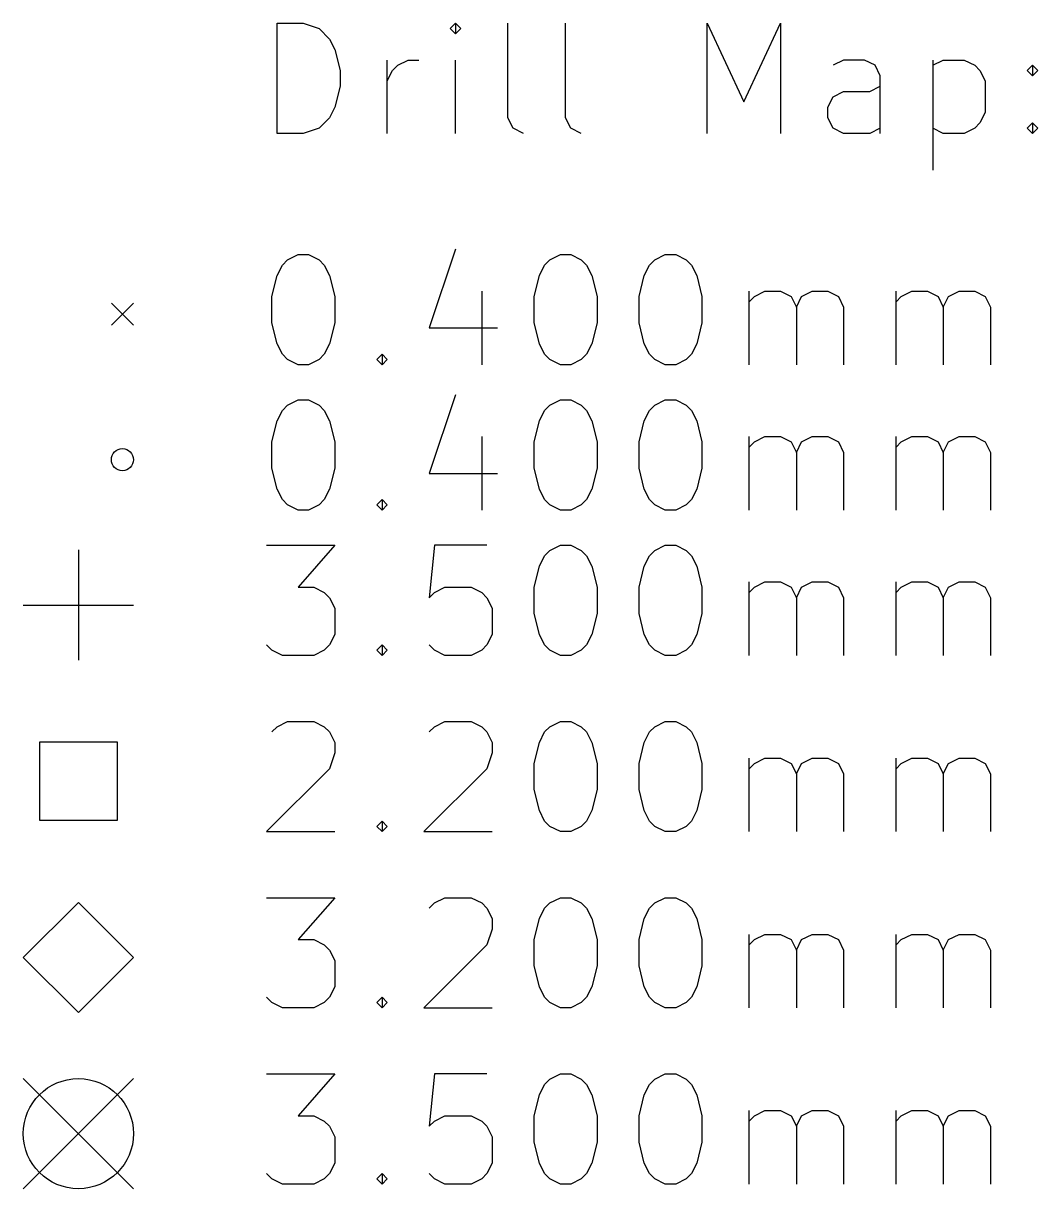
# Model space of a CAD drawing. Extents: x 37 to 649, y -63 to 570.
# Drawn here: x 36.54 to 54.96, y -62.33 to -41.16 of the extents above; entities that cross this region are included whole.
import ezdxf

# ---------------------------------------------------------------- set-up
doc = ezdxf.new("R2010")
doc.units = 0
doc.layers.add('BLACK', color=7, linetype='CONTINUOUS')

msp = doc.modelspace()

# ---------------------------------------------------------------- linework, layer by layer
at = {"layer": 'BLACK', "linetype": 'CONTINUOUS'}
for p, q in [((41.151764, -43.160838), (41.151764, -41.160838)), ((41.151764, -41.160838), (41.627954, -41.160838)), ((41.627954, -41.160838), (41.913669, -41.256076)), ((41.913669, -41.256076), (42.104145, -41.446552)), ((44.389859, -41.160838), (44.294621, -41.256076)), ((44.294621, -41.256076), (44.389859, -41.351314)), ((44.485097, -41.256076), (44.389859, -41.160838)), ((44.389859, -41.160838), (44.389859, -41.351314)), ((44.389859, -41.351314), (44.485097, -41.256076)), ((45.34224, -42.875123), (45.34224, -41.160838)), ((46.389859, -42.875123), (46.389859, -41.160838)), ((48.961288, -43.160838), (48.961288, -41.160838)), ((48.961288, -41.160838), (49.627955, -42.589409)), ((49.627955, -42.589409), (50.294621, -41.160838)), ((50.294621, -41.160838), (50.294621, -43.160838)), ((42.104145, -41.446552), (42.199383, -41.637028)), ((42.199383, -41.637028), (42.294621, -42.01798)), ((43.151764, -43.160838), (43.151764, -41.827504)), ((43.34224, -41.922742), (43.532716, -41.827504)), ((43.532716, -41.827504), (43.723193, -41.827504)), ((44.389859, -43.160838), (44.389859, -41.827504)), ((51.437478, -41.827504), (51.247002, -41.922742)), ((51.818431, -41.827504), (51.437478, -41.827504)), ((52.008907, -41.922742), (51.818431, -41.827504)), ((53.056526, -41.827504), (53.056526, -43.827504)), ((53.056526, -41.922742), (53.247002, -41.827504)), ((53.247002, -41.827504), (53.627955, -41.827504)), ((53.627955, -41.827504), (53.818431, -41.922742)), ((42.294621, -42.01798), (42.294621, -42.303695)), ((43.151764, -42.208457), (43.247002, -42.01798)), ((43.247002, -42.01798), (43.34224, -41.922742)), ((52.104145, -42.113219), (52.008907, -41.922742)), ((52.104145, -43.160838), (52.104145, -42.113219)), ((53.818431, -41.922742), (53.913669, -42.01798)), ((53.913669, -42.01798), (54.008907, -42.208457)), ((54.770812, -42.01798), (54.86605, -41.922742)), ((54.86605, -42.113219), (54.770812, -42.01798)), ((54.86605, -41.922742), (54.961288, -42.01798)), ((54.86605, -41.922742), (54.86605, -42.113219)), ((54.961288, -42.01798), (54.86605, -42.113219)), ((42.294621, -42.303695), (42.199383, -42.684647)), ((51.913669, -42.398933), (52.104145, -42.303695)), ((54.008907, -42.208457), (54.008907, -42.779885)), ((51.151764, -42.684647), (51.247002, -42.494171)), ((51.247002, -42.494171), (51.437478, -42.398933)), ((51.437478, -42.398933), (51.913669, -42.398933)), ((42.199383, -42.684647), (42.104145, -42.875123)), ((51.151764, -42.875123), (51.151764, -42.684647)), ((42.104145, -42.875123), (41.913669, -43.0656)), ((45.437478, -43.0656), (45.34224, -42.875123)), ((46.485097, -43.0656), (46.389859, -42.875123)), ((51.247002, -43.0656), (51.151764, -42.875123)), ((54.008907, -42.779885), (53.913669, -42.970361)), ((41.627954, -43.160838), (41.151764, -43.160838)), ((41.913669, -43.0656), (41.627954, -43.160838)), ((45.627954, -43.160838), (45.437478, -43.0656)), ((46.675573, -43.160838), (46.485097, -43.0656)), ((51.437478, -43.160838), (51.247002, -43.0656)), ((51.913669, -43.160838), (51.437478, -43.160838)), ((52.104145, -43.0656), (51.913669, -43.160838)), ((53.247002, -43.160838), (53.056526, -43.0656)), ((53.627955, -43.160838), (53.247002, -43.160838)), ((53.818431, -43.0656), (53.627955, -43.160838)), ((53.913669, -42.970361), (53.818431, -43.0656)), ((54.770812, -43.0656), (54.86605, -42.970361)), ((54.86605, -43.160838), (54.770812, -43.0656)), ((54.86605, -42.970361), (54.961288, -43.0656)), ((54.86605, -42.970361), (54.86605, -43.160838)), ((54.961288, -43.0656), (54.86605, -43.160838)), ((44.389859, -45.2656), (43.913669, -46.694171)), ((41.247002, -45.551314), (41.34224, -45.456076)), ((41.34224, -45.456076), (41.532716, -45.360838)), ((41.532716, -45.360838), (41.723193, -45.360838)), ((41.723193, -45.360838), (41.913669, -45.456076)), ((41.913669, -45.456076), (42.008907, -45.551314)), ((46.008907, -45.551314), (46.104145, -45.456076)), ((46.104145, -45.456076), (46.294621, -45.360838)), ((46.294621, -45.360838), (46.485098, -45.360838)), ((46.485098, -45.360838), (46.675574, -45.456076)), ((46.675574, -45.456076), (46.770812, -45.551314)), ((47.913669, -45.551314), (48.008907, -45.456076)), ((48.008907, -45.456076), (48.199383, -45.360838)), ((48.199383, -45.360838), (48.38986, -45.360838)), ((48.38986, -45.360838), (48.580336, -45.456076)), ((48.580336, -45.456076), (48.675574, -45.551314)), ((41.151764, -45.74179), (41.247002, -45.551314)), ((42.008907, -45.551314), (42.104145, -45.74179)), ((45.913669, -45.74179), (46.008907, -45.551314)), ((46.770812, -45.551314), (46.86605, -45.74179)), ((47.818431, -45.74179), (47.913669, -45.551314)), ((48.675574, -45.551314), (48.770812, -45.74179)), ((41.056526, -46.122742), (41.151764, -45.74179)), ((42.104145, -45.74179), (42.199383, -46.122742)), ((45.818431, -46.122742), (45.913669, -45.74179)), ((46.86605, -45.74179), (46.961288, -46.122742)), ((47.723193, -46.122742), (47.818431, -45.74179)), ((48.770812, -45.74179), (48.86605, -46.122742)), ((41.056526, -46.598933), (41.056526, -46.122742)), ((42.199383, -46.122742), (42.199383, -46.598933)), ((44.86605, -46.027504), (44.86605, -47.360838)), ((45.818431, -46.598933), (45.818431, -46.122742)), ((46.961288, -46.122742), (46.961288, -46.598933)), ((47.723193, -46.598933), (47.723193, -46.122742)), ((48.86605, -46.122742), (48.86605, -46.598933)), ((49.723193, -47.360838), (49.723193, -46.027504)), ((49.723193, -46.21798), (49.818431, -46.122742)), ((49.818431, -46.122742), (50.008907, -46.027504)), ((50.008907, -46.027504), (50.294622, -46.027504)), ((50.294622, -46.027504), (50.485098, -46.122742)), ((50.485098, -46.122742), (50.580336, -46.313219)), ((50.580336, -46.313219), (50.675574, -46.122742)), ((50.675574, -46.122742), (50.86605, -46.027504)), ((50.86605, -46.027504), (51.151764, -46.027504)), ((51.151764, -46.027504), (51.342241, -46.122742)), ((51.342241, -46.122742), (51.437479, -46.313219)), ((52.38986, -47.360838), (52.38986, -46.027504)), ((52.38986, -46.21798), (52.485098, -46.122742)), ((52.485098, -46.122742), (52.675574, -46.027504)), ((52.675574, -46.027504), (52.961289, -46.027504)), ((52.961289, -46.027504), (53.151765, -46.122742)), ((53.151765, -46.122742), (53.247003, -46.313219)), ((53.247003, -46.313219), (53.342241, -46.122742)), ((53.342241, -46.122742), (53.532717, -46.027504)), ((53.532717, -46.027504), (53.818431, -46.027504)), ((53.818431, -46.027504), (54.008908, -46.122742)), ((54.008908, -46.122742), (54.104146, -46.313219)), ((38.143996, -46.246), (38.543996, -46.646)), ((38.543996, -46.246), (38.143996, -46.646)), ((50.580336, -46.313219), (50.580336, -47.360838)), ((51.437479, -46.313219), (51.437479, -47.360838)), ((53.247003, -46.313219), (53.247003, -47.360838)), ((54.104146, -46.313219), (54.104146, -47.360838)), ((41.151764, -46.979885), (41.056526, -46.598933)), ((42.199383, -46.598933), (42.104145, -46.979885)), ((43.913669, -46.694171), (45.151764, -46.694171)), ((45.913669, -46.979885), (45.818431, -46.598933)), ((46.961288, -46.598933), (46.86605, -46.979885)), ((47.818431, -46.979885), (47.723193, -46.598933)), ((48.86605, -46.598933), (48.770812, -46.979885)), ((41.247002, -47.170361), (41.151764, -46.979885)), ((42.104145, -46.979885), (42.008907, -47.170361)), ((46.008907, -47.170361), (45.913669, -46.979885)), ((46.86605, -46.979885), (46.770812, -47.170361)), ((47.913669, -47.170361), (47.818431, -46.979885)), ((48.770812, -46.979885), (48.675574, -47.170361)), ((41.34224, -47.2656), (41.247002, -47.170361)), ((42.008907, -47.170361), (41.913669, -47.2656)), ((42.961288, -47.2656), (43.056526, -47.170361)), ((43.056526, -47.170361), (43.151764, -47.2656)), ((43.056526, -47.170361), (43.056526, -47.360838)), ((46.104145, -47.2656), (46.008907, -47.170361)), ((46.770812, -47.170361), (46.675574, -47.2656)), ((48.008907, -47.2656), (47.913669, -47.170361)), ((48.675574, -47.170361), (48.580336, -47.2656)), ((41.532716, -47.360838), (41.34224, -47.2656)), ((41.723193, -47.360838), (41.532716, -47.360838)), ((41.913669, -47.2656), (41.723193, -47.360838)), ((43.056526, -47.360838), (42.961288, -47.2656)), ((43.151764, -47.2656), (43.056526, -47.360838)), ((46.294621, -47.360838), (46.104145, -47.2656)), ((46.485098, -47.360838), (46.294621, -47.360838)), ((46.675574, -47.2656), (46.485098, -47.360838)), ((48.199383, -47.360838), (48.008907, -47.2656)), ((48.38986, -47.360838), (48.199383, -47.360838)), ((48.580336, -47.2656), (48.38986, -47.360838)), ((41.34224, -48.096076), (41.532716, -48.000838)), ((41.532716, -48.000838), (41.723193, -48.000838)), ((41.723193, -48.000838), (41.913669, -48.096076)), ((44.389859, -47.9056), (43.913669, -49.334171)), ((46.104145, -48.096076), (46.294621, -48.000838)), ((46.294621, -48.000838), (46.485098, -48.000838)), ((46.485098, -48.000838), (46.675574, -48.096076)), ((48.008907, -48.096076), (48.199383, -48.000838)), ((48.199383, -48.000838), (48.38986, -48.000838)), ((48.38986, -48.000838), (48.580336, -48.096076)), ((41.151764, -48.38179), (41.247002, -48.191314)), ((41.247002, -48.191314), (41.34224, -48.096076)), ((41.913669, -48.096076), (42.008907, -48.191314)), ((42.008907, -48.191314), (42.104145, -48.38179)), ((45.913669, -48.38179), (46.008907, -48.191314)), ((46.008907, -48.191314), (46.104145, -48.096076)), ((46.675574, -48.096076), (46.770812, -48.191314)), ((46.770812, -48.191314), (46.86605, -48.38179)), ((47.818431, -48.38179), (47.913669, -48.191314)), ((47.913669, -48.191314), (48.008907, -48.096076)), ((48.580336, -48.096076), (48.675574, -48.191314)), ((48.675574, -48.191314), (48.770812, -48.38179)), ((41.056526, -48.762742), (41.151764, -48.38179)), ((42.104145, -48.38179), (42.199383, -48.762742)), ((45.818431, -48.762742), (45.913669, -48.38179)), ((46.86605, -48.38179), (46.961288, -48.762742)), ((47.723193, -48.762742), (47.818431, -48.38179)), ((48.770812, -48.38179), (48.86605, -48.762742)), ((44.86605, -48.667504), (44.86605, -50.000838)), ((49.723193, -50.000838), (49.723193, -48.667504)), ((49.818431, -48.762742), (50.008907, -48.667504)), ((50.008907, -48.667504), (50.294622, -48.667504)), ((50.294622, -48.667504), (50.485098, -48.762742)), ((50.675574, -48.762742), (50.86605, -48.667504)), ((50.86605, -48.667504), (51.151764, -48.667504)), ((51.151764, -48.667504), (51.342241, -48.762742)), ((52.38986, -50.000838), (52.38986, -48.667504)), ((52.485098, -48.762742), (52.675574, -48.667504)), ((52.675574, -48.667504), (52.961289, -48.667504)), ((52.961289, -48.667504), (53.151765, -48.762742)), ((53.342241, -48.762742), (53.532717, -48.667504)), ((53.532717, -48.667504), (53.818431, -48.667504)), ((53.818431, -48.667504), (54.008908, -48.762742)), ((41.056526, -49.238933), (41.056526, -48.762742)), ((42.199383, -48.762742), (42.199383, -49.238933)), ((45.818431, -49.238933), (45.818431, -48.762742)), ((46.961288, -48.762742), (46.961288, -49.238933)), ((47.723193, -49.238933), (47.723193, -48.762742)), ((48.86605, -48.762742), (48.86605, -49.238933)), ((49.723193, -48.85798), (49.818431, -48.762742)), ((50.485098, -48.762742), (50.580336, -48.953219)), ((50.580336, -48.953219), (50.675574, -48.762742)), ((51.342241, -48.762742), (51.437479, -48.953219)), ((52.38986, -48.85798), (52.485098, -48.762742)), ((53.151765, -48.762742), (53.247003, -48.953219)), ((53.247003, -48.953219), (53.342241, -48.762742)), ((54.008908, -48.762742), (54.104146, -48.953219)), ((50.580336, -48.953219), (50.580336, -50.000838)), ((51.437479, -48.953219), (51.437479, -50.000838)), ((53.247003, -48.953219), (53.247003, -50.000838)), ((54.104146, -48.953219), (54.104146, -50.000838)), ((41.151764, -49.619885), (41.056526, -49.238933)), ((42.199383, -49.238933), (42.104145, -49.619885)), ((45.913669, -49.619885), (45.818431, -49.238933)), ((46.961288, -49.238933), (46.86605, -49.619885)), ((47.818431, -49.619885), (47.723193, -49.238933)), ((48.86605, -49.238933), (48.770812, -49.619885)), ((43.913669, -49.334171), (45.151764, -49.334171)), ((41.247002, -49.810361), (41.151764, -49.619885)), ((42.104145, -49.619885), (42.008907, -49.810361)), ((46.008907, -49.810361), (45.913669, -49.619885)), ((46.86605, -49.619885), (46.770812, -49.810361)), ((47.913669, -49.810361), (47.818431, -49.619885)), ((48.770812, -49.619885), (48.675574, -49.810361)), ((41.34224, -49.9056), (41.247002, -49.810361)), ((41.532716, -50.000838), (41.34224, -49.9056)), ((41.913669, -49.9056), (41.723193, -50.000838)), ((42.008907, -49.810361), (41.913669, -49.9056)), ((42.961288, -49.9056), (43.056526, -49.810361)), ((43.056526, -50.000838), (42.961288, -49.9056)), ((43.056526, -49.810361), (43.151764, -49.9056)), ((43.056526, -49.810361), (43.056526, -50.000838)), ((43.151764, -49.9056), (43.056526, -50.000838)), ((46.104145, -49.9056), (46.008907, -49.810361)), ((46.294621, -50.000838), (46.104145, -49.9056)), ((46.675574, -49.9056), (46.485098, -50.000838)), ((46.770812, -49.810361), (46.675574, -49.9056)), ((48.008907, -49.9056), (47.913669, -49.810361)), ((48.199383, -50.000838), (48.008907, -49.9056)), ((48.580336, -49.9056), (48.38986, -50.000838)), ((48.675574, -49.810361), (48.580336, -49.9056)), ((41.723193, -50.000838), (41.532716, -50.000838)), ((46.485098, -50.000838), (46.294621, -50.000838)), ((48.38986, -50.000838), (48.199383, -50.000838)), ((37.543996, -50.726), (37.543996, -52.726)), ((40.961288, -50.640838), (42.199383, -50.640838)), ((42.199383, -50.640838), (41.532716, -51.402742)), ((44.008907, -50.640838), (43.913669, -51.593219)), ((44.961288, -50.640838), (44.008907, -50.640838)), ((46.008907, -50.831314), (46.104145, -50.736076)), ((46.104145, -50.736076), (46.294621, -50.640838)), ((46.294621, -50.640838), (46.485098, -50.640838)), ((46.485098, -50.640838), (46.675574, -50.736076)), ((46.675574, -50.736076), (46.770812, -50.831314)), ((47.913669, -50.831314), (48.008907, -50.736076)), ((48.008907, -50.736076), (48.199383, -50.640838)), ((48.199383, -50.640838), (48.38986, -50.640838)), ((48.38986, -50.640838), (48.580336, -50.736076)), ((48.580336, -50.736076), (48.675574, -50.831314)), ((45.913669, -51.02179), (46.008907, -50.831314)), ((46.770812, -50.831314), (46.86605, -51.02179)), ((47.818431, -51.02179), (47.913669, -50.831314)), ((48.675574, -50.831314), (48.770812, -51.02179)), ((45.818431, -51.402742), (45.913669, -51.02179)), ((46.86605, -51.02179), (46.961288, -51.402742)), ((47.723193, -51.402742), (47.818431, -51.02179)), ((48.770812, -51.02179), (48.86605, -51.402742)), ((41.532716, -51.402742), (41.818431, -51.402742)), ((41.818431, -51.402742), (42.008907, -51.49798)), ((44.008907, -51.49798), (44.199383, -51.402742)), ((44.199383, -51.402742), (44.675574, -51.402742)), ((44.675574, -51.402742), (44.86605, -51.49798)), ((45.818431, -51.878933), (45.818431, -51.402742)), ((46.961288, -51.402742), (46.961288, -51.878933)), ((47.723193, -51.878933), (47.723193, -51.402742)), ((48.86605, -51.402742), (48.86605, -51.878933)), ((49.723193, -52.640838), (49.723193, -51.307504)), ((49.723193, -51.49798), (49.818431, -51.402742)), ((49.818431, -51.402742), (50.008907, -51.307504)), ((50.008907, -51.307504), (50.294622, -51.307504)), ((50.294622, -51.307504), (50.485098, -51.402742)), ((50.485098, -51.402742), (50.580336, -51.593219)), ((50.580336, -51.593219), (50.675574, -51.402742)), ((50.675574, -51.402742), (50.86605, -51.307504)), ((50.86605, -51.307504), (51.151764, -51.307504)), ((51.151764, -51.307504), (51.342241, -51.402742)), ((51.342241, -51.402742), (51.437479, -51.593219)), ((52.38986, -52.640838), (52.38986, -51.307504)), ((52.38986, -51.49798), (52.485098, -51.402742)), ((52.485098, -51.402742), (52.675574, -51.307504)), ((52.675574, -51.307504), (52.961289, -51.307504)), ((52.961289, -51.307504), (53.151765, -51.402742)), ((53.151765, -51.402742), (53.247003, -51.593219)), ((53.247003, -51.593219), (53.342241, -51.402742)), ((53.342241, -51.402742), (53.532717, -51.307504)), ((53.532717, -51.307504), (53.818431, -51.307504)), ((53.818431, -51.307504), (54.008908, -51.402742)), ((54.008908, -51.402742), (54.104146, -51.593219)), ((42.008907, -51.49798), (42.104145, -51.593219)), ((42.104145, -51.593219), (42.199383, -51.783695)), ((43.913669, -51.593219), (44.008907, -51.49798)), ((44.86605, -51.49798), (44.961288, -51.593219)), ((44.961288, -51.593219), (45.056526, -51.783695)), ((50.580336, -51.593219), (50.580336, -52.640838)), ((51.437479, -51.593219), (51.437479, -52.640838)), ((53.247003, -51.593219), (53.247003, -52.640838)), ((54.104146, -51.593219), (54.104146, -52.640838)), ((36.543996, -51.726), (38.543996, -51.726)), ((42.199383, -51.783695), (42.199383, -52.259885)), ((45.056526, -51.783695), (45.056526, -52.259885)), ((45.913669, -52.259885), (45.818431, -51.878933)), ((46.961288, -51.878933), (46.86605, -52.259885)), ((47.818431, -52.259885), (47.723193, -51.878933)), ((48.86605, -51.878933), (48.770812, -52.259885)), ((42.199383, -52.259885), (42.104145, -52.450361)), ((45.056526, -52.259885), (44.961288, -52.450361)), ((46.008907, -52.450361), (45.913669, -52.259885)), ((46.86605, -52.259885), (46.770812, -52.450361)), ((47.913669, -52.450361), (47.818431, -52.259885)), ((48.770812, -52.259885), (48.675574, -52.450361)), ((41.056526, -52.5456), (40.961288, -52.450361)), ((42.104145, -52.450361), (42.008907, -52.5456)), ((42.961288, -52.5456), (43.056526, -52.450361)), ((43.056526, -52.450361), (43.151764, -52.5456)), ((43.056526, -52.450361), (43.056526, -52.640838)), ((44.008907, -52.5456), (43.913669, -52.450361)), ((44.961288, -52.450361), (44.86605, -52.5456)), ((46.104145, -52.5456), (46.008907, -52.450361)), ((46.770812, -52.450361), (46.675574, -52.5456)), ((48.008907, -52.5456), (47.913669, -52.450361)), ((48.675574, -52.450361), (48.580336, -52.5456)), ((41.247002, -52.640838), (41.056526, -52.5456)), ((41.818431, -52.640838), (41.247002, -52.640838)), ((42.008907, -52.5456), (41.818431, -52.640838)), ((43.056526, -52.640838), (42.961288, -52.5456)), ((43.151764, -52.5456), (43.056526, -52.640838)), ((44.199383, -52.640838), (44.008907, -52.5456)), ((44.675574, -52.640838), (44.199383, -52.640838)), ((44.86605, -52.5456), (44.675574, -52.640838)), ((46.294621, -52.640838), (46.104145, -52.5456)), ((46.485098, -52.640838), (46.294621, -52.640838)), ((46.675574, -52.5456), (46.485098, -52.640838)), ((48.199383, -52.640838), (48.008907, -52.5456)), ((48.38986, -52.640838), (48.199383, -52.640838)), ((48.580336, -52.5456), (48.38986, -52.640838)), ((41.056526, -54.031314), (41.151764, -53.936076)), ((41.151764, -53.936076), (41.34224, -53.840838)), ((41.34224, -53.840838), (41.818431, -53.840838)), ((41.818431, -53.840838), (42.008907, -53.936076)), ((42.008907, -53.936076), (42.104145, -54.031314)), ((43.913669, -54.031314), (44.008907, -53.936076)), ((44.008907, -53.936076), (44.199383, -53.840838)), ((44.199383, -53.840838), (44.675574, -53.840838)), ((44.675574, -53.840838), (44.86605, -53.936076)), ((44.86605, -53.936076), (44.961288, -54.031314)), ((46.008907, -54.031314), (46.104145, -53.936076)), ((46.104145, -53.936076), (46.294621, -53.840838)), ((46.294621, -53.840838), (46.485098, -53.840838)), ((46.485098, -53.840838), (46.675574, -53.936076)), ((46.675574, -53.936076), (46.770812, -54.031314)), ((47.913669, -54.031314), (48.008907, -53.936076)), ((48.008907, -53.936076), (48.199383, -53.840838)), ((48.199383, -53.840838), (48.38986, -53.840838)), ((48.38986, -53.840838), (48.580336, -53.936076)), ((48.580336, -53.936076), (48.675574, -54.031314)), ((42.104145, -54.031314), (42.199383, -54.22179)), ((44.961288, -54.031314), (45.056526, -54.22179)), ((45.913669, -54.22179), (46.008907, -54.031314)), ((46.770812, -54.031314), (46.86605, -54.22179)), ((47.818431, -54.22179), (47.913669, -54.031314)), ((48.675574, -54.031314), (48.770812, -54.22179)), ((38.25111, -54.218886), (36.836882, -54.218886)), ((36.836882, -54.218886), (36.836882, -55.633114)), ((38.25111, -55.633114), (38.25111, -54.218886)), ((42.199383, -54.22179), (42.199383, -54.412266)), ((45.056526, -54.22179), (45.056526, -54.412266)), ((45.818431, -54.602742), (45.913669, -54.22179)), ((46.86605, -54.22179), (46.961288, -54.602742)), ((47.723193, -54.602742), (47.818431, -54.22179)), ((48.770812, -54.22179), (48.86605, -54.602742)), ((42.199383, -54.412266), (42.104145, -54.69798)), ((45.056526, -54.412266), (44.961288, -54.69798)), ((45.818431, -55.078933), (45.818431, -54.602742)), ((46.961288, -54.602742), (46.961288, -55.078933)), ((47.723193, -55.078933), (47.723193, -54.602742)), ((48.86605, -54.602742), (48.86605, -55.078933)), ((49.723193, -55.840838), (49.723193, -54.507504)), ((49.723193, -54.69798), (49.818431, -54.602742)), ((49.818431, -54.602742), (50.008907, -54.507504)), ((50.008907, -54.507504), (50.294622, -54.507504)), ((50.294622, -54.507504), (50.485098, -54.602742)), ((50.485098, -54.602742), (50.580336, -54.793219)), ((50.580336, -54.793219), (50.675574, -54.602742)), ((50.675574, -54.602742), (50.86605, -54.507504)), ((50.86605, -54.507504), (51.151764, -54.507504)), ((51.151764, -54.507504), (51.342241, -54.602742)), ((51.342241, -54.602742), (51.437479, -54.793219)), ((52.38986, -55.840838), (52.38986, -54.507504)), ((52.38986, -54.69798), (52.485098, -54.602742)), ((52.485098, -54.602742), (52.675574, -54.507504)), ((52.675574, -54.507504), (52.961289, -54.507504)), ((52.961289, -54.507504), (53.151765, -54.602742)), ((53.151765, -54.602742), (53.247003, -54.793219)), ((53.247003, -54.793219), (53.342241, -54.602742)), ((53.342241, -54.602742), (53.532717, -54.507504)), ((53.532717, -54.507504), (53.818431, -54.507504)), ((53.818431, -54.507504), (54.008908, -54.602742)), ((54.008908, -54.602742), (54.104146, -54.793219)), ((42.104145, -54.69798), (40.961288, -55.840838)), ((44.961288, -54.69798), (43.818431, -55.840838)), ((50.580336, -54.793219), (50.580336, -55.840838)), ((51.437479, -54.793219), (51.437479, -55.840838)), ((53.247003, -54.793219), (53.247003, -55.840838)), ((54.104146, -54.793219), (54.104146, -55.840838)), ((45.913669, -55.459885), (45.818431, -55.078933)), ((46.961288, -55.078933), (46.86605, -55.459885)), ((47.818431, -55.459885), (47.723193, -55.078933)), ((48.86605, -55.078933), (48.770812, -55.459885)), ((36.836882, -55.633114), (38.25111, -55.633114)), ((42.961288, -55.7456), (43.056526, -55.650361)), ((43.056526, -55.650361), (43.151764, -55.7456)), ((43.056526, -55.650361), (43.056526, -55.840838)), ((46.008907, -55.650361), (45.913669, -55.459885)), ((46.104145, -55.7456), (46.008907, -55.650361)), ((46.770812, -55.650361), (46.675574, -55.7456)), ((46.86605, -55.459885), (46.770812, -55.650361)), ((47.913669, -55.650361), (47.818431, -55.459885)), ((48.008907, -55.7456), (47.913669, -55.650361)), ((48.675574, -55.650361), (48.580336, -55.7456)), ((48.770812, -55.459885), (48.675574, -55.650361)), ((40.961288, -55.840838), (42.199383, -55.840838)), ((43.056526, -55.840838), (42.961288, -55.7456)), ((43.151764, -55.7456), (43.056526, -55.840838)), ((43.818431, -55.840838), (45.056526, -55.840838)), ((46.294621, -55.840838), (46.104145, -55.7456)), ((46.485098, -55.840838), (46.294621, -55.840838)), ((46.675574, -55.7456), (46.485098, -55.840838)), ((48.199383, -55.840838), (48.008907, -55.7456)), ((48.38986, -55.840838), (48.199383, -55.840838)), ((48.580336, -55.7456), (48.38986, -55.840838)), ((37.543996, -57.126), (36.543996, -58.126)), ((38.543996, -58.126), (37.543996, -57.126)), ((40.961288, -57.040838), (42.199383, -57.040838)), ((42.199383, -57.040838), (41.532716, -57.802742)), ((43.913669, -57.231314), (44.008907, -57.136076)), ((44.008907, -57.136076), (44.199383, -57.040838)), ((44.199383, -57.040838), (44.675574, -57.040838)), ((44.675574, -57.040838), (44.86605, -57.136076)), ((44.86605, -57.136076), (44.961288, -57.231314)), ((46.008907, -57.231314), (46.104145, -57.136076)), ((46.104145, -57.136076), (46.294621, -57.040838)), ((46.294621, -57.040838), (46.485098, -57.040838)), ((46.485098, -57.040838), (46.675574, -57.136076)), ((46.675574, -57.136076), (46.770812, -57.231314)), ((47.913669, -57.231314), (48.008907, -57.136076)), ((48.008907, -57.136076), (48.199383, -57.040838)), ((48.199383, -57.040838), (48.38986, -57.040838)), ((48.38986, -57.040838), (48.580336, -57.136076)), ((48.580336, -57.136076), (48.675574, -57.231314)), ((44.961288, -57.231314), (45.056526, -57.42179)), ((45.913669, -57.42179), (46.008907, -57.231314)), ((46.770812, -57.231314), (46.86605, -57.42179)), ((47.818431, -57.42179), (47.913669, -57.231314)), ((48.675574, -57.231314), (48.770812, -57.42179)), ((45.056526, -57.42179), (45.056526, -57.612266)), ((45.818431, -57.802742), (45.913669, -57.42179)), ((46.86605, -57.42179), (46.961288, -57.802742)), ((47.723193, -57.802742), (47.818431, -57.42179)), ((48.770812, -57.42179), (48.86605, -57.802742)), ((45.056526, -57.612266), (44.961288, -57.89798)), ((49.723193, -59.040838), (49.723193, -57.707504)), ((49.818431, -57.802742), (50.008907, -57.707504)), ((50.008907, -57.707504), (50.294622, -57.707504)), ((50.294622, -57.707504), (50.485098, -57.802742)), ((50.675574, -57.802742), (50.86605, -57.707504)), ((50.86605, -57.707504), (51.151764, -57.707504)), ((51.151764, -57.707504), (51.342241, -57.802742)), ((52.38986, -59.040838), (52.38986, -57.707504)), ((52.485098, -57.802742), (52.675574, -57.707504)), ((52.675574, -57.707504), (52.961289, -57.707504)), ((52.961289, -57.707504), (53.151765, -57.802742)), ((53.342241, -57.802742), (53.532717, -57.707504)), ((53.532717, -57.707504), (53.818431, -57.707504)), ((53.818431, -57.707504), (54.008908, -57.802742)), ((41.532716, -57.802742), (41.818431, -57.802742)), ((41.818431, -57.802742), (42.008907, -57.89798)), ((42.008907, -57.89798), (42.104145, -57.993219)), ((44.961288, -57.89798), (43.818431, -59.040838)), ((45.818431, -58.278933), (45.818431, -57.802742)), ((46.961288, -57.802742), (46.961288, -58.278933)), ((47.723193, -58.278933), (47.723193, -57.802742)), ((48.86605, -57.802742), (48.86605, -58.278933)), ((49.723193, -57.89798), (49.818431, -57.802742)), ((50.485098, -57.802742), (50.580336, -57.993219)), ((50.580336, -57.993219), (50.675574, -57.802742)), ((51.342241, -57.802742), (51.437479, -57.993219)), ((52.38986, -57.89798), (52.485098, -57.802742)), ((53.151765, -57.802742), (53.247003, -57.993219)), ((53.247003, -57.993219), (53.342241, -57.802742)), ((54.008908, -57.802742), (54.104146, -57.993219)), ((36.543996, -58.126), (37.543996, -59.126)), ((37.543996, -59.126), (38.543996, -58.126)), ((42.104145, -57.993219), (42.199383, -58.183695)), ((42.199383, -58.183695), (42.199383, -58.659885)), ((50.580336, -57.993219), (50.580336, -59.040838)), ((51.437479, -57.993219), (51.437479, -59.040838)), ((53.247003, -57.993219), (53.247003, -59.040838)), ((54.104146, -57.993219), (54.104146, -59.040838)), ((45.913669, -58.659885), (45.818431, -58.278933)), ((46.961288, -58.278933), (46.86605, -58.659885)), ((47.818431, -58.659885), (47.723193, -58.278933)), ((48.86605, -58.278933), (48.770812, -58.659885)), ((42.199383, -58.659885), (42.104145, -58.850361)), ((46.008907, -58.850361), (45.913669, -58.659885)), ((46.86605, -58.659885), (46.770812, -58.850361)), ((47.913669, -58.850361), (47.818431, -58.659885)), ((48.770812, -58.659885), (48.675574, -58.850361)), ((41.056526, -58.9456), (40.961288, -58.850361)), ((41.247002, -59.040838), (41.056526, -58.9456)), ((41.818431, -59.040838), (41.247002, -59.040838)), ((42.008907, -58.9456), (41.818431, -59.040838)), ((42.104145, -58.850361), (42.008907, -58.9456)), ((42.961288, -58.9456), (43.056526, -58.850361)), ((43.056526, -59.040838), (42.961288, -58.9456)), ((43.056526, -58.850361), (43.151764, -58.9456)), ((43.056526, -58.850361), (43.056526, -59.040838)), ((43.151764, -58.9456), (43.056526, -59.040838)), ((43.818431, -59.040838), (45.056526, -59.040838)), ((46.104145, -58.9456), (46.008907, -58.850361)), ((46.294621, -59.040838), (46.104145, -58.9456)), ((46.485098, -59.040838), (46.294621, -59.040838)), ((46.675574, -58.9456), (46.485098, -59.040838)), ((46.770812, -58.850361), (46.675574, -58.9456)), ((48.008907, -58.9456), (47.913669, -58.850361)), ((48.199383, -59.040838), (48.008907, -58.9456)), ((48.38986, -59.040838), (48.199383, -59.040838)), ((48.580336, -58.9456), (48.38986, -59.040838)), ((48.675574, -58.850361), (48.580336, -58.9456)), ((40.961288, -60.240838), (42.199383, -60.240838)), ((42.199383, -60.240838), (41.532716, -61.002742)), ((44.008907, -60.240838), (43.913669, -61.193219)), ((44.961288, -60.240838), (44.008907, -60.240838)), ((46.104145, -60.336076), (46.294621, -60.240838)), ((46.294621, -60.240838), (46.485098, -60.240838)), ((46.485098, -60.240838), (46.675574, -60.336076)), ((48.008907, -60.336076), (48.199383, -60.240838)), ((48.199383, -60.240838), (48.38986, -60.240838)), ((48.38986, -60.240838), (48.580336, -60.336076)), ((36.543996, -60.326), (38.543996, -62.326)), ((38.543996, -60.326), (36.543996, -62.326)), ((45.913669, -60.62179), (46.008907, -60.431314)), ((46.008907, -60.431314), (46.104145, -60.336076)), ((46.675574, -60.336076), (46.770812, -60.431314)), ((46.770812, -60.431314), (46.86605, -60.62179)), ((47.818431, -60.62179), (47.913669, -60.431314)), ((47.913669, -60.431314), (48.008907, -60.336076)), ((48.580336, -60.336076), (48.675574, -60.431314)), ((48.675574, -60.431314), (48.770812, -60.62179)), ((45.818431, -61.002742), (45.913669, -60.62179)), ((46.86605, -60.62179), (46.961288, -61.002742)), ((47.723193, -61.002742), (47.818431, -60.62179)), ((48.770812, -60.62179), (48.86605, -61.002742)), ((49.723193, -62.240838), (49.723193, -60.907504)), ((49.818431, -61.002742), (50.008907, -60.907504)), ((50.008907, -60.907504), (50.294622, -60.907504)), ((50.294622, -60.907504), (50.485098, -61.002742)), ((50.675574, -61.002742), (50.86605, -60.907504)), ((50.86605, -60.907504), (51.151764, -60.907504)), ((51.151764, -60.907504), (51.342241, -61.002742)), ((52.38986, -62.240838), (52.38986, -60.907504)), ((52.485098, -61.002742), (52.675574, -60.907504)), ((52.675574, -60.907504), (52.961289, -60.907504)), ((52.961289, -60.907504), (53.151765, -61.002742)), ((53.342241, -61.002742), (53.532717, -60.907504)), ((53.532717, -60.907504), (53.818431, -60.907504)), ((53.818431, -60.907504), (54.008908, -61.002742)), ((41.532716, -61.002742), (41.818431, -61.002742)), ((41.818431, -61.002742), (42.008907, -61.09798)), ((42.008907, -61.09798), (42.104145, -61.193219)), ((43.913669, -61.193219), (44.008907, -61.09798)), ((44.008907, -61.09798), (44.199383, -61.002742)), ((44.199383, -61.002742), (44.675574, -61.002742)), ((44.675574, -61.002742), (44.86605, -61.09798)), ((44.86605, -61.09798), (44.961288, -61.193219)), ((45.818431, -61.478933), (45.818431, -61.002742)), ((46.961288, -61.002742), (46.961288, -61.478933)), ((47.723193, -61.478933), (47.723193, -61.002742)), ((48.86605, -61.002742), (48.86605, -61.478933)), ((49.723193, -61.09798), (49.818431, -61.002742)), ((50.485098, -61.002742), (50.580336, -61.193219)), ((50.580336, -61.193219), (50.675574, -61.002742)), ((51.342241, -61.002742), (51.437479, -61.193219)), ((52.38986, -61.09798), (52.485098, -61.002742)), ((53.151765, -61.002742), (53.247003, -61.193219)), ((53.247003, -61.193219), (53.342241, -61.002742)), ((54.008908, -61.002742), (54.104146, -61.193219)), ((42.104145, -61.193219), (42.199383, -61.383695)), ((44.961288, -61.193219), (45.056526, -61.383695)), ((50.580336, -61.193219), (50.580336, -62.240838)), ((51.437479, -61.193219), (51.437479, -62.240838)), ((53.247003, -61.193219), (53.247003, -62.240838)), ((54.104146, -61.193219), (54.104146, -62.240838)), ((42.199383, -61.383695), (42.199383, -61.859885)), ((45.056526, -61.383695), (45.056526, -61.859885)), ((45.913669, -61.859885), (45.818431, -61.478933)), ((46.961288, -61.478933), (46.86605, -61.859885)), ((47.818431, -61.859885), (47.723193, -61.478933)), ((48.86605, -61.478933), (48.770812, -61.859885)), ((42.199383, -61.859885), (42.104145, -62.050361)), ((45.056526, -61.859885), (44.961288, -62.050361)), ((46.008907, -62.050361), (45.913669, -61.859885)), ((46.86605, -61.859885), (46.770812, -62.050361)), ((47.913669, -62.050361), (47.818431, -61.859885)), ((48.770812, -61.859885), (48.675574, -62.050361)), ((41.056526, -62.1456), (40.961288, -62.050361)), ((41.247002, -62.240838), (41.056526, -62.1456)), ((42.008907, -62.1456), (41.818431, -62.240838)), ((42.104145, -62.050361), (42.008907, -62.1456)), ((42.961288, -62.1456), (43.056526, -62.050361)), ((43.056526, -62.240838), (42.961288, -62.1456)), ((43.056526, -62.050361), (43.151764, -62.1456)), ((43.056526, -62.050361), (43.056526, -62.240838)), ((43.151764, -62.1456), (43.056526, -62.240838)), ((44.008907, -62.1456), (43.913669, -62.050361)), ((44.199383, -62.240838), (44.008907, -62.1456)), ((44.86605, -62.1456), (44.675574, -62.240838)), ((44.961288, -62.050361), (44.86605, -62.1456)), ((46.104145, -62.1456), (46.008907, -62.050361)), ((46.294621, -62.240838), (46.104145, -62.1456)), ((46.675574, -62.1456), (46.485098, -62.240838)), ((46.770812, -62.050361), (46.675574, -62.1456)), ((48.008907, -62.1456), (47.913669, -62.050361)), ((48.199383, -62.240838), (48.008907, -62.1456)), ((48.580336, -62.1456), (48.38986, -62.240838)), ((48.675574, -62.050361), (48.580336, -62.1456)), ((41.818431, -62.240838), (41.247002, -62.240838)), ((44.675574, -62.240838), (44.199383, -62.240838)), ((46.485098, -62.240838), (46.294621, -62.240838)), ((48.38986, -62.240838), (48.199383, -62.240838))]:
    msp.add_line(p, q, dxfattribs=at)
at = {"layer": 'BLACK'}
for centre, radius in [((38.343996, -49.086), 0.2), ((37.543996, -61.326), 1)]:
    msp.add_circle(centre, radius, dxfattribs=at)

doc.saveas('drawing.dxf')
